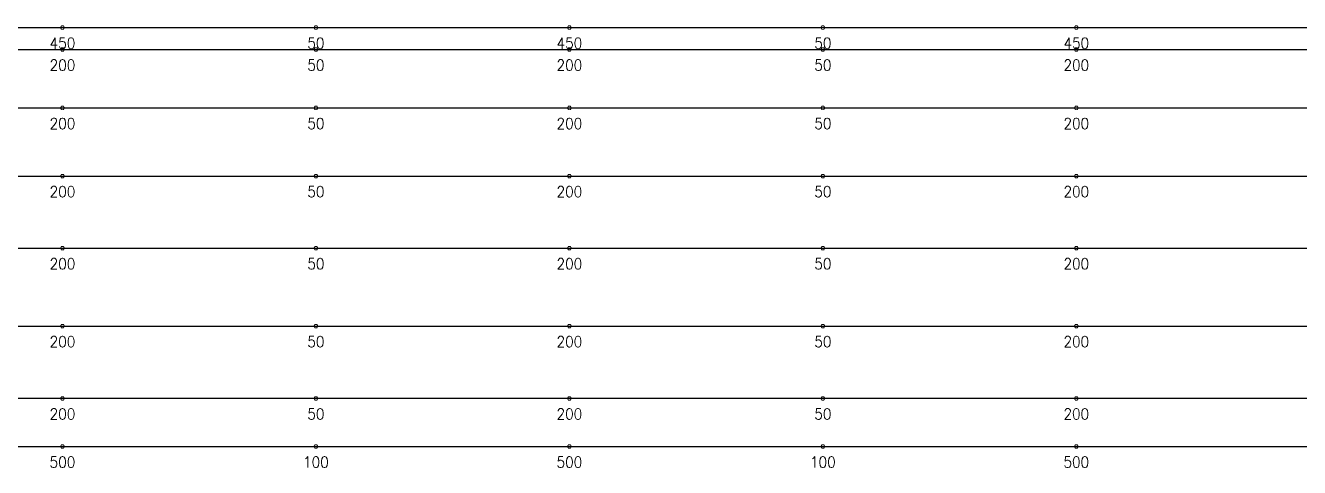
# Model space of a CAD drawing. Header units: millimetres. Extents: x 131629 to 591045, y -24154 to 44091.
# Drawn here: x 402291 to 428429, y 8715 to 17795 of the extents above; entities that cross this region are included whole.
import ezdxf
from ezdxf.enums import TextEntityAlignment as Align

# ---------------------------------------------------------------- set-up
doc = ezdxf.new("R2010")
doc.units = ezdxf.units.MM
doc.layers.get('0').update_dxf_attribs({"lineweight": 20})
doc.layers.add('ARES_TAG', color=3, linetype='Continuous')
doc.layers.add('NDC_S_TENDON', color=10, linetype='Continuous')
doc.layers.add('Current_plane_Column', color=7, linetype='Continuous', true_color=0x4b00ff)
doc.layers.add('NDC_LCAP', color=87, linetype='Continuous', plot=False)
doc.layers.add('NDC_S-TENDON', color=6, linetype='Continuous', lineweight=35)
doc.layers.add('NDC_S_ANNO', color=7, linetype='Continuous', lineweight=20)
doc.styles.add('ARES_BIGTEXT', font='VHARIALN.TTF')
doc.styles.add('ARES_ROMANS_0.36', font='romans.shx', dxfattribs={"width": 0.36, "bigfont": 'vns.shx'})
doc.styles.get("Standard").update_dxf_attribs({"font": 'arial.ttf'})

# ---------------------------------------------------------------- blocks, each defined once
blk = doc.blocks.new('*U307')
at = {"layer": 'NDC_S_TENDON'}
blk.add_line((-16450, 0), (25150, 0), dxfattribs=at)
at = {"layer": 'ARES_TAG', "style": 'ARES_ROMANS_0.36', "width": 0.36}
blk.add_attdef('S3', text='', height=375, rotation=6.4084, dxfattribs=at).set_placement((-29790, -1498), align=Align.MIDDLE_CENTER)
at = {"layer": 'NDC_LCAP', "style": 'ARES_BIGTEXT'}
blk.add_attdef('L', text='', height=350, rotation=6.4084, dxfattribs=at).set_placement((-30516, -1580), align=Align.MIDDLE_RIGHT)
blk = doc.blocks.new('*U341')
at = {"layer": 'NDC_S_TENDON'}
blk.add_line((5123, 0), (56672, 0), dxfattribs=at)
at = {"layer": 'ARES_TAG', "style": 'ARES_ROMANS_0.36', "width": 0.36}
blk.add_attdef('S3', text='', height=375, dxfattribs=at).set_placement((-8418, 0), align=Align.MIDDLE_CENTER)
at = {"layer": 'NDC_LCAP', "style": 'ARES_BIGTEXT'}
blk.add_attdef('L', text='', height=350, dxfattribs=at).set_placement((-9149, 0), align=Align.MIDDLE_RIGHT)
blk = doc.blocks.new('*U303')
at = {"layer": 'NDC_S_TENDON'}
blk.add_line((5123, 0), (56672, 0), dxfattribs=at)
at = {"layer": 'ARES_TAG', "style": 'ARES_ROMANS_0.36', "width": 0.36}
blk.add_attdef('S3', text='', height=375, dxfattribs=at).set_placement((-7518, 0), align=Align.MIDDLE_CENTER)
at = {"layer": 'NDC_LCAP', "style": 'ARES_BIGTEXT'}
blk.add_attdef('L', text='', height=350, dxfattribs=at).set_placement((-8249, 0), align=Align.MIDDLE_RIGHT)
blk = doc.blocks.new('*U340')
at = {"layer": 'NDC_S_TENDON'}
blk.add_line((5123, 0), (56672, 0), dxfattribs=at)
at = {"layer": 'ARES_TAG', "style": 'ARES_ROMANS_0.36', "width": 0.36}
blk.add_attdef('S3', text='', height=375, dxfattribs=at).set_placement((-8699, 0), align=Align.MIDDLE_CENTER)
at = {"layer": 'NDC_LCAP', "style": 'ARES_BIGTEXT'}
blk.add_attdef('L', text='', height=350, dxfattribs=at).set_placement((-9430, 0), align=Align.MIDDLE_RIGHT)
blk = doc.blocks.new('TDX')
at = {"layer": 'NDC_S-TENDON', "linetype": 'Continuous'}
for points, elevation in [([(20490, 8250, 20, 20, 0), (20470, 8285, 20, 20, 0), (20430, 8285, 20, 20, 0), (20410, 8250, 20, 20, 0), (20430, 8215, 20, 20, 0), (20470, 8215, 20, 20, 0)], 2950), ([(20490, 8250, 20, 20, 0), (20470, 8285, 20, 20, 0), (20430, 8285, 20, 20, 0), (20410, 8250, 20, 20, 0), (20430, 8215, 20, 20, 0), (20470, 8215, 20, 20, 0)], 2950), ([(20490, 8250, 20, 20, 0), (20470, 8285, 20, 20, 0), (20430, 8285, 20, 20, 0), (20410, 8250, 20, 20, 0), (20430, 8215, 20, 20, 0), (20470, 8215, 20, 20, 0)], 2950), ([(20490, 8250, 20, 20, 0), (20470, 8285, 20, 20, 0), (20430, 8285, 20, 20, 0), (20410, 8250, 20, 20, 0), (20430, 8215, 20, 20, 0), (20470, 8215, 20, 20, 0)], 2950), ([(25690, 8250, 20, 20, 0), (25670, 8285, 20, 20, 0), (25630, 8285, 20, 20, 0), (25610, 8250, 20, 20, 0), (25630, 8215, 20, 20, 0), (25670, 8215, 20, 20, 0)], 2550), ([(25690, 8250, 20, 20, 0), (25670, 8285, 20, 20, 0), (25630, 8285, 20, 20, 0), (25610, 8250, 20, 20, 0), (25630, 8215, 20, 20, 0), (25670, 8215, 20, 20, 0)], 2550), ([(30890, 8250, 20, 20, 0), (30870, 8285, 20, 20, 0), (30830, 8285, 20, 20, 0), (30810, 8250, 20, 20, 0), (30830, 8215, 20, 20, 0), (30870, 8215, 20, 20, 0)], 2950), ([(30890, 8250, 20, 20, 0), (30870, 8285, 20, 20, 0), (30830, 8285, 20, 20, 0), (30810, 8250, 20, 20, 0), (30830, 8215, 20, 20, 0), (30870, 8215, 20, 20, 0)], 2950), ([(30890, 8250, 20, 20, 0), (30870, 8285, 20, 20, 0), (30830, 8285, 20, 20, 0), (30810, 8250, 20, 20, 0), (30830, 8215, 20, 20, 0), (30870, 8215, 20, 20, 0)], 2950), ([(30890, 8250, 20, 20, 0), (30870, 8285, 20, 20, 0), (30830, 8285, 20, 20, 0), (30810, 8250, 20, 20, 0), (30830, 8215, 20, 20, 0), (30870, 8215, 20, 20, 0)], 2950), ([(36090, 8250, 20, 20, 0), (36070, 8285, 20, 20, 0), (36030, 8285, 20, 20, 0), (36010, 8250, 20, 20, 0), (36030, 8215, 20, 20, 0), (36070, 8215, 20, 20, 0)], 2550), ([(36090, 8250, 20, 20, 0), (36070, 8285, 20, 20, 0), (36030, 8285, 20, 20, 0), (36010, 8250, 20, 20, 0), (36030, 8215, 20, 20, 0), (36070, 8215, 20, 20, 0)], 2550), ([(41290, 8250, 20, 20, 0), (41270, 8285, 20, 20, 0), (41230, 8285, 20, 20, 0), (41210, 8250, 20, 20, 0), (41230, 8215, 20, 20, 0), (41270, 8215, 20, 20, 0)], 2950), ([(41290, 8250, 20, 20, 0), (41270, 8285, 20, 20, 0), (41230, 8285, 20, 20, 0), (41210, 8250, 20, 20, 0), (41230, 8215, 20, 20, 0), (41270, 8215, 20, 20, 0)], 2950), ([(41290, 8250, 20, 20, 0), (41270, 8285, 20, 20, 0), (41230, 8285, 20, 20, 0), (41210, 8250, 20, 20, 0), (41230, 8215, 20, 20, 0), (41270, 8215, 20, 20, 0)], 2950), ([(41290, 8250, 20, 20, 0), (41270, 8285, 20, 20, 0), (41230, 8285, 20, 20, 0), (41210, 8250, 20, 20, 0), (41230, 8215, 20, 20, 0), (41270, 8215, 20, 20, 0)], 2950), ([(20490, 7800, 20, 20, 0), (20470, 7834, 20, 20, 0), (20430, 7834, 20, 20, 0), (20410, 7800, 20, 20, 0), (20430, 7765, 20, 20, 0), (20470, 7765, 20, 20, 0)], 2950), ([(20490, 7800, 20, 20, 0), (20470, 7834, 20, 20, 0), (20430, 7834, 20, 20, 0), (20410, 7800, 20, 20, 0), (20430, 7765, 20, 20, 0), (20470, 7765, 20, 20, 0)], 2950), ([(20490, 7800, 20, 20, 0), (20470, 7834, 20, 20, 0), (20430, 7834, 20, 20, 0), (20410, 7800, 20, 20, 0), (20430, 7765, 20, 20, 0), (20470, 7765, 20, 20, 0)], 2950), ([(20490, 7800, 20, 20, 0), (20470, 7834, 20, 20, 0), (20430, 7834, 20, 20, 0), (20410, 7800, 20, 20, 0), (20430, 7765, 20, 20, 0), (20470, 7765, 20, 20, 0)], 2950), ([(25690, 7800, 20, 20, 0), (25670, 7834, 20, 20, 0), (25630, 7834, 20, 20, 0), (25610, 7800, 20, 20, 0), (25630, 7765, 20, 20, 0), (25670, 7765, 20, 20, 0)], 2800), ([(25690, 7800, 20, 20, 0), (25670, 7834, 20, 20, 0), (25630, 7834, 20, 20, 0), (25610, 7800, 20, 20, 0), (25630, 7765, 20, 20, 0), (25670, 7765, 20, 20, 0)], 2800), ([(30890, 7800, 20, 20, 0), (30870, 7834, 20, 20, 0), (30830, 7834, 20, 20, 0), (30810, 7800, 20, 20, 0), (30830, 7765, 20, 20, 0), (30870, 7765, 20, 20, 0)], 2950), ([(30890, 7800, 20, 20, 0), (30870, 7834, 20, 20, 0), (30830, 7834, 20, 20, 0), (30810, 7800, 20, 20, 0), (30830, 7765, 20, 20, 0), (30870, 7765, 20, 20, 0)], 2950), ([(30890, 7800, 20, 20, 0), (30870, 7834, 20, 20, 0), (30830, 7834, 20, 20, 0), (30810, 7800, 20, 20, 0), (30830, 7765, 20, 20, 0), (30870, 7765, 20, 20, 0)], 2950), ([(30890, 7800, 20, 20, 0), (30870, 7834, 20, 20, 0), (30830, 7834, 20, 20, 0), (30810, 7800, 20, 20, 0), (30830, 7765, 20, 20, 0), (30870, 7765, 20, 20, 0)], 2950), ([(36090, 7800, 20, 20, 0), (36070, 7834, 20, 20, 0), (36030, 7834, 20, 20, 0), (36010, 7800, 20, 20, 0), (36030, 7765, 20, 20, 0), (36070, 7765, 20, 20, 0)], 2800), ([(36090, 7800, 20, 20, 0), (36070, 7834, 20, 20, 0), (36030, 7834, 20, 20, 0), (36010, 7800, 20, 20, 0), (36030, 7765, 20, 20, 0), (36070, 7765, 20, 20, 0)], 2800), ([(41290, 7800, 20, 20, 0), (41270, 7834, 20, 20, 0), (41230, 7834, 20, 20, 0), (41210, 7800, 20, 20, 0), (41230, 7765, 20, 20, 0), (41270, 7765, 20, 20, 0)], 2950), ([(41290, 7800, 20, 20, 0), (41270, 7834, 20, 20, 0), (41230, 7834, 20, 20, 0), (41210, 7800, 20, 20, 0), (41230, 7765, 20, 20, 0), (41270, 7765, 20, 20, 0)], 2950), ([(41290, 7800, 20, 20, 0), (41270, 7834, 20, 20, 0), (41230, 7834, 20, 20, 0), (41210, 7800, 20, 20, 0), (41230, 7765, 20, 20, 0), (41270, 7765, 20, 20, 0)], 2950), ([(41290, 7800, 20, 20, 0), (41270, 7834, 20, 20, 0), (41230, 7834, 20, 20, 0), (41210, 7800, 20, 20, 0), (41230, 7765, 20, 20, 0), (41270, 7765, 20, 20, 0)], 2950), ([(20490, 6600, 20, 20, 0), (20470, 6635, 20, 20, 0), (20430, 6635, 20, 20, 0), (20410, 6600, 20, 20, 0), (20430, 6565, 20, 20, 0), (20470, 6565, 20, 20, 0)], 2950), ([(20490, 6600, 20, 20, 0), (20470, 6635, 20, 20, 0), (20430, 6635, 20, 20, 0), (20410, 6600, 20, 20, 0), (20430, 6565, 20, 20, 0), (20470, 6565, 20, 20, 0)], 2950), ([(20490, 6600, 20, 20, 0), (20470, 6635, 20, 20, 0), (20430, 6635, 20, 20, 0), (20410, 6600, 20, 20, 0), (20430, 6565, 20, 20, 0), (20470, 6565, 20, 20, 0)], 2950), ([(20490, 6600, 20, 20, 0), (20470, 6635, 20, 20, 0), (20430, 6635, 20, 20, 0), (20410, 6600, 20, 20, 0), (20430, 6565, 20, 20, 0), (20470, 6565, 20, 20, 0)], 2950), ([(25690, 6600, 20, 20, 0), (25670, 6635, 20, 20, 0), (25630, 6635, 20, 20, 0), (25610, 6600, 20, 20, 0), (25630, 6565, 20, 20, 0), (25670, 6565, 20, 20, 0)], 2800), ([(25690, 6600, 20, 20, 0), (25670, 6635, 20, 20, 0), (25630, 6635, 20, 20, 0), (25610, 6600, 20, 20, 0), (25630, 6565, 20, 20, 0), (25670, 6565, 20, 20, 0)], 2800), ([(30890, 6600, 20, 20, 0), (30870, 6635, 20, 20, 0), (30830, 6635, 20, 20, 0), (30810, 6600, 20, 20, 0), (30830, 6565, 20, 20, 0), (30870, 6565, 20, 20, 0)], 2950), ([(30890, 6600, 20, 20, 0), (30870, 6635, 20, 20, 0), (30830, 6635, 20, 20, 0), (30810, 6600, 20, 20, 0), (30830, 6565, 20, 20, 0), (30870, 6565, 20, 20, 0)], 2950), ([(30890, 6600, 20, 20, 0), (30870, 6635, 20, 20, 0), (30830, 6635, 20, 20, 0), (30810, 6600, 20, 20, 0), (30830, 6565, 20, 20, 0), (30870, 6565, 20, 20, 0)], 2950), ([(30890, 6600, 20, 20, 0), (30870, 6635, 20, 20, 0), (30830, 6635, 20, 20, 0), (30810, 6600, 20, 20, 0), (30830, 6565, 20, 20, 0), (30870, 6565, 20, 20, 0)], 2950), ([(36090, 6600, 20, 20, 0), (36070, 6635, 20, 20, 0), (36030, 6635, 20, 20, 0), (36010, 6600, 20, 20, 0), (36030, 6565, 20, 20, 0), (36070, 6565, 20, 20, 0)], 2800), ([(36090, 6600, 20, 20, 0), (36070, 6635, 20, 20, 0), (36030, 6635, 20, 20, 0), (36010, 6600, 20, 20, 0), (36030, 6565, 20, 20, 0), (36070, 6565, 20, 20, 0)], 2800), ([(41290, 6600, 20, 20, 0), (41270, 6635, 20, 20, 0), (41230, 6635, 20, 20, 0), (41210, 6600, 20, 20, 0), (41230, 6565, 20, 20, 0), (41270, 6565, 20, 20, 0)], 2950), ([(41290, 6600, 20, 20, 0), (41270, 6635, 20, 20, 0), (41230, 6635, 20, 20, 0), (41210, 6600, 20, 20, 0), (41230, 6565, 20, 20, 0), (41270, 6565, 20, 20, 0)], 2950), ([(41290, 6600, 20, 20, 0), (41270, 6635, 20, 20, 0), (41230, 6635, 20, 20, 0), (41210, 6600, 20, 20, 0), (41230, 6565, 20, 20, 0), (41270, 6565, 20, 20, 0)], 2950), ([(41290, 6600, 20, 20, 0), (41270, 6635, 20, 20, 0), (41230, 6635, 20, 20, 0), (41210, 6600, 20, 20, 0), (41230, 6565, 20, 20, 0), (41270, 6565, 20, 20, 0)], 2950), ([(20490, 5200, 20, 20, 0), (20470, 5235, 20, 20, 0), (20430, 5235, 20, 20, 0), (20410, 5200, 20, 20, 0), (20430, 5165, 20, 20, 0), (20470, 5165, 20, 20, 0)], 2950), ([(20490, 5200, 20, 20, 0), (20470, 5235, 20, 20, 0), (20430, 5235, 20, 20, 0), (20410, 5200, 20, 20, 0), (20430, 5165, 20, 20, 0), (20470, 5165, 20, 20, 0)], 2950), ([(20490, 5200, 20, 20, 0), (20470, 5235, 20, 20, 0), (20430, 5235, 20, 20, 0), (20410, 5200, 20, 20, 0), (20430, 5165, 20, 20, 0), (20470, 5165, 20, 20, 0)], 2950), ([(20490, 5200, 20, 20, 0), (20470, 5235, 20, 20, 0), (20430, 5235, 20, 20, 0), (20410, 5200, 20, 20, 0), (20430, 5165, 20, 20, 0), (20470, 5165, 20, 20, 0)], 2950), ([(25690, 5200, 20, 20, 0), (25670, 5235, 20, 20, 0), (25630, 5235, 20, 20, 0), (25610, 5200, 20, 20, 0), (25630, 5165, 20, 20, 0), (25670, 5165, 20, 20, 0)], 2800), ([(25690, 5200, 20, 20, 0), (25670, 5235, 20, 20, 0), (25630, 5235, 20, 20, 0), (25610, 5200, 20, 20, 0), (25630, 5165, 20, 20, 0), (25670, 5165, 20, 20, 0)], 2800), ([(30890, 5200, 20, 20, 0), (30870, 5235, 20, 20, 0), (30830, 5235, 20, 20, 0), (30810, 5200, 20, 20, 0), (30830, 5165, 20, 20, 0), (30870, 5165, 20, 20, 0)], 2950), ([(30890, 5200, 20, 20, 0), (30870, 5235, 20, 20, 0), (30830, 5235, 20, 20, 0), (30810, 5200, 20, 20, 0), (30830, 5165, 20, 20, 0), (30870, 5165, 20, 20, 0)], 2950), ([(30890, 5200, 20, 20, 0), (30870, 5235, 20, 20, 0), (30830, 5235, 20, 20, 0), (30810, 5200, 20, 20, 0), (30830, 5165, 20, 20, 0), (30870, 5165, 20, 20, 0)], 2950), ([(30890, 5200, 20, 20, 0), (30870, 5235, 20, 20, 0), (30830, 5235, 20, 20, 0), (30810, 5200, 20, 20, 0), (30830, 5165, 20, 20, 0), (30870, 5165, 20, 20, 0)], 2950), ([(36090, 5200, 20, 20, 0), (36070, 5235, 20, 20, 0), (36030, 5235, 20, 20, 0), (36010, 5200, 20, 20, 0), (36030, 5165, 20, 20, 0), (36070, 5165, 20, 20, 0)], 2800), ([(36090, 5200, 20, 20, 0), (36070, 5235, 20, 20, 0), (36030, 5235, 20, 20, 0), (36010, 5200, 20, 20, 0), (36030, 5165, 20, 20, 0), (36070, 5165, 20, 20, 0)], 2800), ([(41290, 5200, 20, 20, 0), (41270, 5235, 20, 20, 0), (41230, 5235, 20, 20, 0), (41210, 5200, 20, 20, 0), (41230, 5165, 20, 20, 0), (41270, 5165, 20, 20, 0)], 2950), ([(41290, 5200, 20, 20, 0), (41270, 5235, 20, 20, 0), (41230, 5235, 20, 20, 0), (41210, 5200, 20, 20, 0), (41230, 5165, 20, 20, 0), (41270, 5165, 20, 20, 0)], 2950), ([(41290, 5200, 20, 20, 0), (41270, 5235, 20, 20, 0), (41230, 5235, 20, 20, 0), (41210, 5200, 20, 20, 0), (41230, 5165, 20, 20, 0), (41270, 5165, 20, 20, 0)], 2950), ([(41290, 5200, 20, 20, 0), (41270, 5235, 20, 20, 0), (41230, 5235, 20, 20, 0), (41210, 5200, 20, 20, 0), (41230, 5165, 20, 20, 0), (41270, 5165, 20, 20, 0)], 2950), ([(20490, 3720, 20, 20, 0), (20470, 3755, 20, 20, 0), (20430, 3755, 20, 20, 0), (20410, 3720, 20, 20, 0), (20430, 3685, 20, 20, 0), (20470, 3685, 20, 20, 0)], 2950), ([(20490, 3720, 20, 20, 0), (20470, 3755, 20, 20, 0), (20430, 3755, 20, 20, 0), (20410, 3720, 20, 20, 0), (20430, 3685, 20, 20, 0), (20470, 3685, 20, 20, 0)], 2950), ([(20490, 3720, 20, 20, 0), (20470, 3755, 20, 20, 0), (20430, 3755, 20, 20, 0), (20410, 3720, 20, 20, 0), (20430, 3685, 20, 20, 0), (20470, 3685, 20, 20, 0)], 2950), ([(20490, 3720, 20, 20, 0), (20470, 3755, 20, 20, 0), (20430, 3755, 20, 20, 0), (20410, 3720, 20, 20, 0), (20430, 3685, 20, 20, 0), (20470, 3685, 20, 20, 0)], 2950), ([(25690, 3720, 20, 20, 0), (25670, 3755, 20, 20, 0), (25630, 3755, 20, 20, 0), (25610, 3720, 20, 20, 0), (25630, 3685, 20, 20, 0), (25670, 3685, 20, 20, 0)], 2800), ([(25690, 3720, 20, 20, 0), (25670, 3755, 20, 20, 0), (25630, 3755, 20, 20, 0), (25610, 3720, 20, 20, 0), (25630, 3685, 20, 20, 0), (25670, 3685, 20, 20, 0)], 2800), ([(30890, 3720, 20, 20, 0), (30870, 3755, 20, 20, 0), (30830, 3755, 20, 20, 0), (30810, 3720, 20, 20, 0), (30830, 3685, 20, 20, 0), (30870, 3685, 20, 20, 0)], 2950), ([(30890, 3720, 20, 20, 0), (30870, 3755, 20, 20, 0), (30830, 3755, 20, 20, 0), (30810, 3720, 20, 20, 0), (30830, 3685, 20, 20, 0), (30870, 3685, 20, 20, 0)], 2950), ([(30890, 3720, 20, 20, 0), (30870, 3755, 20, 20, 0), (30830, 3755, 20, 20, 0), (30810, 3720, 20, 20, 0), (30830, 3685, 20, 20, 0), (30870, 3685, 20, 20, 0)], 2950), ([(30890, 3720, 20, 20, 0), (30870, 3755, 20, 20, 0), (30830, 3755, 20, 20, 0), (30810, 3720, 20, 20, 0), (30830, 3685, 20, 20, 0), (30870, 3685, 20, 20, 0)], 2950), ([(36090, 3720, 20, 20, 0), (36070, 3755, 20, 20, 0), (36030, 3755, 20, 20, 0), (36010, 3720, 20, 20, 0), (36030, 3685, 20, 20, 0), (36070, 3685, 20, 20, 0)], 2800), ([(36090, 3720, 20, 20, 0), (36070, 3755, 20, 20, 0), (36030, 3755, 20, 20, 0), (36010, 3720, 20, 20, 0), (36030, 3685, 20, 20, 0), (36070, 3685, 20, 20, 0)], 2800), ([(41290, 3720, 20, 20, 0), (41270, 3755, 20, 20, 0), (41230, 3755, 20, 20, 0), (41210, 3720, 20, 20, 0), (41230, 3685, 20, 20, 0), (41270, 3685, 20, 20, 0)], 2950), ([(41290, 3720, 20, 20, 0), (41270, 3755, 20, 20, 0), (41230, 3755, 20, 20, 0), (41210, 3720, 20, 20, 0), (41230, 3685, 20, 20, 0), (41270, 3685, 20, 20, 0)], 2950), ([(41290, 3720, 20, 20, 0), (41270, 3755, 20, 20, 0), (41230, 3755, 20, 20, 0), (41210, 3720, 20, 20, 0), (41230, 3685, 20, 20, 0), (41270, 3685, 20, 20, 0)], 2950), ([(41290, 3720, 20, 20, 0), (41270, 3755, 20, 20, 0), (41230, 3755, 20, 20, 0), (41210, 3720, 20, 20, 0), (41230, 3685, 20, 20, 0), (41270, 3685, 20, 20, 0)], 2950), ([(20490, 2120, 20, 20, 0), (20470, 2155, 20, 20, 0), (20430, 2155, 20, 20, 0), (20410, 2120, 20, 20, 0), (20430, 2085, 20, 20, 0), (20470, 2085, 20, 20, 0)], 2950), ([(20490, 2120, 20, 20, 0), (20470, 2155, 20, 20, 0), (20430, 2155, 20, 20, 0), (20410, 2120, 20, 20, 0), (20430, 2085, 20, 20, 0), (20470, 2085, 20, 20, 0)], 2950), ([(20490, 2120, 20, 20, 0), (20470, 2155, 20, 20, 0), (20430, 2155, 20, 20, 0), (20410, 2120, 20, 20, 0), (20430, 2085, 20, 20, 0), (20470, 2085, 20, 20, 0)], 2950), ([(20490, 2120, 20, 20, 0), (20470, 2155, 20, 20, 0), (20430, 2155, 20, 20, 0), (20410, 2120, 20, 20, 0), (20430, 2085, 20, 20, 0), (20470, 2085, 20, 20, 0)], 2950), ([(25690, 2120, 20, 20, 0), (25670, 2155, 20, 20, 0), (25630, 2155, 20, 20, 0), (25610, 2120, 20, 20, 0), (25630, 2085, 20, 20, 0), (25670, 2085, 20, 20, 0)], 2800), ([(25690, 2120, 20, 20, 0), (25670, 2155, 20, 20, 0), (25630, 2155, 20, 20, 0), (25610, 2120, 20, 20, 0), (25630, 2085, 20, 20, 0), (25670, 2085, 20, 20, 0)], 2800), ([(30890, 2120, 20, 20, 0), (30870, 2155, 20, 20, 0), (30830, 2155, 20, 20, 0), (30810, 2120, 20, 20, 0), (30830, 2085, 20, 20, 0), (30870, 2085, 20, 20, 0)], 2950), ([(30890, 2120, 20, 20, 0), (30870, 2155, 20, 20, 0), (30830, 2155, 20, 20, 0), (30810, 2120, 20, 20, 0), (30830, 2085, 20, 20, 0), (30870, 2085, 20, 20, 0)], 2950), ([(30890, 2120, 20, 20, 0), (30870, 2155, 20, 20, 0), (30830, 2155, 20, 20, 0), (30810, 2120, 20, 20, 0), (30830, 2085, 20, 20, 0), (30870, 2085, 20, 20, 0)], 2950), ([(30890, 2120, 20, 20, 0), (30870, 2155, 20, 20, 0), (30830, 2155, 20, 20, 0), (30810, 2120, 20, 20, 0), (30830, 2085, 20, 20, 0), (30870, 2085, 20, 20, 0)], 2950), ([(36090, 2120, 20, 20, 0), (36070, 2155, 20, 20, 0), (36030, 2155, 20, 20, 0), (36010, 2120, 20, 20, 0), (36030, 2085, 20, 20, 0), (36070, 2085, 20, 20, 0)], 2800), ([(36090, 2120, 20, 20, 0), (36070, 2155, 20, 20, 0), (36030, 2155, 20, 20, 0), (36010, 2120, 20, 20, 0), (36030, 2085, 20, 20, 0), (36070, 2085, 20, 20, 0)], 2800), ([(41290, 2120, 20, 20, 0), (41270, 2155, 20, 20, 0), (41230, 2155, 20, 20, 0), (41210, 2120, 20, 20, 0), (41230, 2085, 20, 20, 0), (41270, 2085, 20, 20, 0)], 2950), ([(41290, 2120, 20, 20, 0), (41270, 2155, 20, 20, 0), (41230, 2155, 20, 20, 0), (41210, 2120, 20, 20, 0), (41230, 2085, 20, 20, 0), (41270, 2085, 20, 20, 0)], 2950), ([(41290, 2120, 20, 20, 0), (41270, 2155, 20, 20, 0), (41230, 2155, 20, 20, 0), (41210, 2120, 20, 20, 0), (41230, 2085, 20, 20, 0), (41270, 2085, 20, 20, 0)], 2950), ([(41290, 2120, 20, 20, 0), (41270, 2155, 20, 20, 0), (41230, 2155, 20, 20, 0), (41210, 2120, 20, 20, 0), (41230, 2085, 20, 20, 0), (41270, 2085, 20, 20, 0)], 2950), ([(20490, 635, 20, 20, 0), (20470, 670, 20, 20, 0), (20430, 670, 20, 20, 0), (20410, 635, 20, 20, 0), (20430, 601, 20, 20, 0), (20470, 601, 20, 20, 0)], 2950), ([(20490, 635, 20, 20, 0), (20470, 670, 20, 20, 0), (20430, 670, 20, 20, 0), (20410, 635, 20, 20, 0), (20430, 601, 20, 20, 0), (20470, 601, 20, 20, 0)], 2950), ([(20490, 635, 20, 20, 0), (20470, 670, 20, 20, 0), (20430, 670, 20, 20, 0), (20410, 635, 20, 20, 0), (20430, 601, 20, 20, 0), (20470, 601, 20, 20, 0)], 2950), ([(20490, 635, 20, 20, 0), (20470, 670, 20, 20, 0), (20430, 670, 20, 20, 0), (20410, 635, 20, 20, 0), (20430, 601, 20, 20, 0), (20470, 601, 20, 20, 0)], 2950), ([(25690, 635, 20, 20, 0), (25670, 670, 20, 20, 0), (25630, 670, 20, 20, 0), (25610, 635, 20, 20, 0), (25630, 601, 20, 20, 0), (25670, 601, 20, 20, 0)], 2800), ([(25690, 635, 20, 20, 0), (25670, 670, 20, 20, 0), (25630, 670, 20, 20, 0), (25610, 635, 20, 20, 0), (25630, 601, 20, 20, 0), (25670, 601, 20, 20, 0)], 2800), ([(30890, 635, 20, 20, 0), (30870, 670, 20, 20, 0), (30830, 670, 20, 20, 0), (30810, 635, 20, 20, 0), (30830, 601, 20, 20, 0), (30870, 601, 20, 20, 0)], 2950), ([(30890, 635, 20, 20, 0), (30870, 670, 20, 20, 0), (30830, 670, 20, 20, 0), (30810, 635, 20, 20, 0), (30830, 601, 20, 20, 0), (30870, 601, 20, 20, 0)], 2950), ([(30890, 635, 20, 20, 0), (30870, 670, 20, 20, 0), (30830, 670, 20, 20, 0), (30810, 635, 20, 20, 0), (30830, 601, 20, 20, 0), (30870, 601, 20, 20, 0)], 2950), ([(30890, 635, 20, 20, 0), (30870, 670, 20, 20, 0), (30830, 670, 20, 20, 0), (30810, 635, 20, 20, 0), (30830, 601, 20, 20, 0), (30870, 601, 20, 20, 0)], 2950), ([(36090, 635, 20, 20, 0), (36070, 670, 20, 20, 0), (36030, 670, 20, 20, 0), (36010, 635, 20, 20, 0), (36030, 601, 20, 20, 0), (36070, 601, 20, 20, 0)], 2800), ([(36090, 635, 20, 20, 0), (36070, 670, 20, 20, 0), (36030, 670, 20, 20, 0), (36010, 635, 20, 20, 0), (36030, 601, 20, 20, 0), (36070, 601, 20, 20, 0)], 2800), ([(41290, 635, 20, 20, 0), (41270, 670, 20, 20, 0), (41230, 670, 20, 20, 0), (41210, 635, 20, 20, 0), (41230, 601, 20, 20, 0), (41270, 601, 20, 20, 0)], 2950), ([(41290, 635, 20, 20, 0), (41270, 670, 20, 20, 0), (41230, 670, 20, 20, 0), (41210, 635, 20, 20, 0), (41230, 601, 20, 20, 0), (41270, 601, 20, 20, 0)], 2950), ([(41290, 635, 20, 20, 0), (41270, 670, 20, 20, 0), (41230, 670, 20, 20, 0), (41210, 635, 20, 20, 0), (41230, 601, 20, 20, 0), (41270, 601, 20, 20, 0)], 2950), ([(41290, 635, 20, 20, 0), (41270, 670, 20, 20, 0), (41230, 670, 20, 20, 0), (41210, 635, 20, 20, 0), (41230, 601, 20, 20, 0), (41270, 601, 20, 20, 0)], 2950), ([(20490, -353, 20, 20, 0), (20470, -318, 20, 20, 0), (20430, -318, 20, 20, 0), (20410, -353, 20, 20, 0), (20430, -387, 20, 20, 0), (20470, -387, 20, 20, 0)], 2900), ([(20490, -353, 20, 20, 0), (20470, -318, 20, 20, 0), (20430, -318, 20, 20, 0), (20410, -353, 20, 20, 0), (20430, -387, 20, 20, 0), (20470, -387, 20, 20, 0)], 2900), ([(20490, -353, 20, 20, 0), (20470, -318, 20, 20, 0), (20430, -318, 20, 20, 0), (20410, -353, 20, 20, 0), (20430, -387, 20, 20, 0), (20470, -387, 20, 20, 0)], 2900), ([(20490, -353, 20, 20, 0), (20470, -318, 20, 20, 0), (20430, -318, 20, 20, 0), (20410, -353, 20, 20, 0), (20430, -387, 20, 20, 0), (20470, -387, 20, 20, 0)], 2900), ([(25690, -353, 20, 20, 0), (25670, -318, 20, 20, 0), (25630, -318, 20, 20, 0), (25610, -353, 20, 20, 0), (25630, -387, 20, 20, 0), (25670, -387, 20, 20, 0)], 2500), ([(25690, -353, 20, 20, 0), (25670, -318, 20, 20, 0), (25630, -318, 20, 20, 0), (25610, -353, 20, 20, 0), (25630, -387, 20, 20, 0), (25670, -387, 20, 20, 0)], 2500), ([(30890, -353, 20, 20, 0), (30870, -318, 20, 20, 0), (30830, -318, 20, 20, 0), (30810, -353, 20, 20, 0), (30830, -387, 20, 20, 0), (30870, -387, 20, 20, 0)], 2900), ([(30890, -353, 20, 20, 0), (30870, -318, 20, 20, 0), (30830, -318, 20, 20, 0), (30810, -353, 20, 20, 0), (30830, -387, 20, 20, 0), (30870, -387, 20, 20, 0)], 2900), ([(30890, -353, 20, 20, 0), (30870, -318, 20, 20, 0), (30830, -318, 20, 20, 0), (30810, -353, 20, 20, 0), (30830, -387, 20, 20, 0), (30870, -387, 20, 20, 0)], 2900), ([(30890, -353, 20, 20, 0), (30870, -318, 20, 20, 0), (30830, -318, 20, 20, 0), (30810, -353, 20, 20, 0), (30830, -387, 20, 20, 0), (30870, -387, 20, 20, 0)], 2900), ([(36090, -353, 20, 20, 0), (36070, -318, 20, 20, 0), (36030, -318, 20, 20, 0), (36010, -353, 20, 20, 0), (36030, -387, 20, 20, 0), (36070, -387, 20, 20, 0)], 2500), ([(36090, -353, 20, 20, 0), (36070, -318, 20, 20, 0), (36030, -318, 20, 20, 0), (36010, -353, 20, 20, 0), (36030, -387, 20, 20, 0), (36070, -387, 20, 20, 0)], 2500), ([(41290, -353, 20, 20, 0), (41270, -318, 20, 20, 0), (41230, -318, 20, 20, 0), (41210, -353, 20, 20, 0), (41230, -387, 20, 20, 0), (41270, -387, 20, 20, 0)], 2900), ([(41290, -353, 20, 20, 0), (41270, -318, 20, 20, 0), (41230, -318, 20, 20, 0), (41210, -353, 20, 20, 0), (41230, -387, 20, 20, 0), (41270, -387, 20, 20, 0)], 2900), ([(41290, -353, 20, 20, 0), (41270, -318, 20, 20, 0), (41230, -318, 20, 20, 0), (41210, -353, 20, 20, 0), (41230, -387, 20, 20, 0), (41270, -387, 20, 20, 0)], 2900), ([(41290, -353, 20, 20, 0), (41270, -318, 20, 20, 0), (41230, -318, 20, 20, 0), (41210, -353, 20, 20, 0), (41230, -387, 20, 20, 0), (41270, -387, 20, 20, 0)], 2900)]:
    blk.add_lwpolyline(points, format="xyseb", close=True, dxfattribs=dict(at, elevation=elevation))
for name, p in [('*U341', (4226, 8250, 2672)), ('*U303', (4208, 7800, 2803)), ('*U303', (4208, 6600, 2803)), ('*U303', (4208, 5200, 2803)), ('*U303', (4208, 3720, 2803)), ('*U340', (4208, 2120, 2803))]:
    blk.add_blockref(name, p)
at = {"xscale": -1, "rotation": 180}
for p in [(26500, 638, 2699), (26500, -353, 2508)]:
    blk.add_blockref('*U307', p, dxfattribs=at)
at = {"layer": 'NDC_S_ANNO', "linetype": 'Continuous', "char_height": 225, "attachment_point": 5, "line_spacing_factor": 0.75}
for s, insert in [('\\FSTANDARD.shx;450', (20450, 7930, 2950)), ('\\FSTANDARD.shx;50', (25650, 7930, 2550)), ('\\FSTANDARD.shx;450', (30850, 7930, 2950)), ('\\FSTANDARD.shx;50', (36050, 7930, 2550)), ('\\FSTANDARD.shx;450', (41250, 7930, 2950)), ('\\FSTANDARD.shx;200', (20450, 7480, 2950)), ('\\FSTANDARD.shx;50', (25650, 7480, 2800)), ('\\FSTANDARD.shx;200', (30850, 7480, 2950)), ('\\FSTANDARD.shx;50', (36050, 7480, 2800)), ('\\FSTANDARD.shx;200', (41250, 7480, 2950)), ('\\FSTANDARD.shx;200', (20450, 6280, 2950)), ('\\FSTANDARD.shx;50', (25650, 6280, 2800)), ('\\FSTANDARD.shx;200', (30850, 6280, 2950)), ('\\FSTANDARD.shx;50', (36050, 6280, 2800)), ('\\FSTANDARD.shx;200', (41250, 6280, 2950)), ('\\FSTANDARD.shx;200', (20450, 4880, 2950)), ('\\FSTANDARD.shx;50', (25650, 4880, 2800)), ('\\FSTANDARD.shx;200', (30850, 4880, 2950)), ('\\FSTANDARD.shx;50', (36050, 4880, 2800)), ('\\FSTANDARD.shx;200', (41250, 4880, 2950)), ('\\FSTANDARD.shx;200', (20450, 3400, 2950)), ('\\FSTANDARD.shx;50', (25650, 3400, 2800)), ('\\FSTANDARD.shx;200', (30850, 3400, 2950)), ('\\FSTANDARD.shx;50', (36050, 3400, 2800)), ('\\FSTANDARD.shx;200', (41250, 3400, 2950)), ('\\FSTANDARD.shx;200', (20450, 1800, 2950)), ('\\FSTANDARD.shx;50', (25650, 1800, 2800)), ('\\FSTANDARD.shx;200', (30850, 1800, 2950)), ('\\FSTANDARD.shx;50', (36050, 1800, 2800)), ('\\FSTANDARD.shx;200', (41250, 1800, 2950)), ('\\FSTANDARD.shx;200', (20450, 315, 2950)), ('\\FSTANDARD.shx;50', (25650, 315, 2800)), ('\\FSTANDARD.shx;200', (30850, 315, 2950)), ('\\FSTANDARD.shx;50', (36050, 315, 2800)), ('\\FSTANDARD.shx;500', (20450, -673, 2900)), ('\\FSTANDARD.shx;100', (25650, -673, 2500)), ('\\FSTANDARD.shx;500', (30850, -673, 2900)), ('\\FSTANDARD.shx;100', (36050, -673, 2500))]:
    blk.add_mtext(s, dxfattribs=dict(at, insert=insert))
at = {"layer": 'NDC_S_ANNO', "linetype": 'Continuous', "char_height": 225, "attachment_point": 5, "rotation": 0.0155, "line_spacing_factor": 0.75}
for s, insert in [('\\FSTANDARD.shx;200', (41250, 315, 2950)), ('\\FSTANDARD.shx;500', (41250, -673, 2900))]:
    blk.add_mtext(s, dxfattribs=dict(at, insert=insert))

msp = doc.modelspace()

# ---------------------------------------------------------------- block references
at = {"layer": 'Current_plane_Column'}
msp.add_blockref('TDX', (382600, 9500), dxfattribs=at)

doc.saveas('drawing.dxf')
